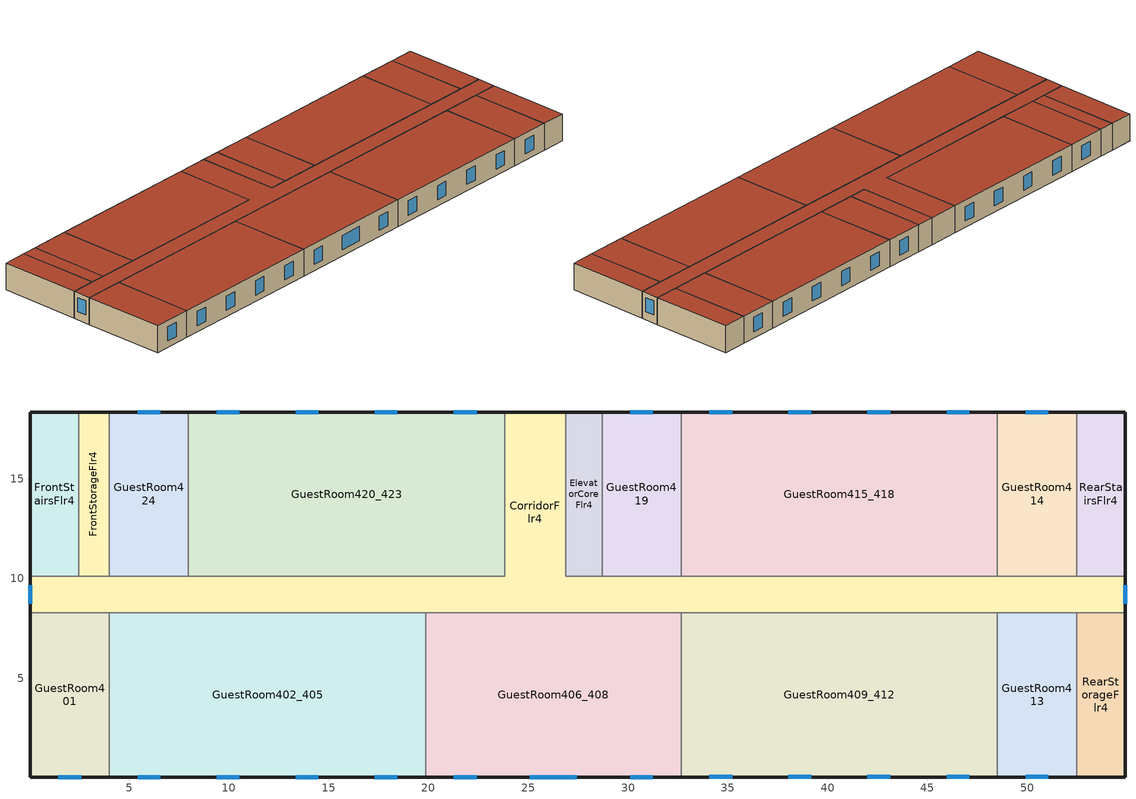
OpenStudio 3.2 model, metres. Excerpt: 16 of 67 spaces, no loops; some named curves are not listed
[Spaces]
GuestRoom413
 floor to GuestRoom313: 52.47,8.28 52.47,0.05 48.51,0.05 48.51,8.28 z8.84
 wall outside: 48.51,0.05 52.47,0.05 z8.84:11.58
 wall to GuestRoom409_412: 48.51,8.28 48.51,0.05 z8.84:11.58
 wall to CorridorFlr4: 52.47,8.28 48.51,8.28 z8.84:11.58
 wall to RearStorageFlr4: 52.47,0.05 52.47,8.28 z8.84:11.58
 window: 49.92,0.05 51.06,0.05 z9.49:10.93
 roof outside: 52.47,0.05 52.47,8.28 48.51,8.28 48.51,0.05 z11.58
GuestRoom415_418
 floor to GuestRoom315_318: 48.51,18.34 48.51,10.11 32.66,10.11 32.66,18.34 z8.84
 wall outside: 48.51,18.34 32.66,18.34 z8.84:11.58
 wall to GuestRoom419: 32.66,18.34 32.66,10.11 z8.84:11.58
 wall to CorridorFlr4: 32.66,10.11 48.51,10.11 z8.84:11.58
 wall to GuestRoom414: 48.51,10.11 48.51,18.34 z8.84:11.58
 window: 47.1,18.34 45.96,18.34 / 39.18,18.34 38.04,18.34 / 43.14,18.34 42,18.34 / 35.21,18.34 34.07,18.34 z9.49:10.93
 roof outside: 48.51,10.11 48.51,18.34 32.66,18.34 32.66,10.11 z11.58
RearStairsFlr4
 floor to RearStairsFlr3: 54.91,18.34 54.91,10.11 52.47,10.11 52.47,18.34 z8.84
 wall outside: 54.91,10.11 54.91,18.34 52.47,18.34 z8.84:11.58
 wall to GuestRoom414: 52.47,18.34 52.47,10.11 z8.84:11.58
 wall to CorridorFlr4: 52.47,10.11 54.91,10.11 z8.84:11.58
 roof outside: 54.91,10.11 54.91,18.34 52.47,18.34 52.47,10.11 z11.58
CorridorFlr4
 floor to CorridorFlr3: 26.87,18.34 26.87,10.11 54.91,10.11 54.91,8.28 0.05,8.28 0.05,10.11 23.82,10.11 23.82,18.34 z8.84
 wall outside: 0.05,10.11 0.05,8.28 / 26.87,18.34 23.82,18.34 / 54.91,8.28 54.91,10.11 z8.84:11.58
 wall to ElevatorCoreFlr4: 28.7,10.11 26.87,10.11 26.87,18.34 z8.84:11.58
 wall to FrontStairsFlr4: 2.49,10.11 0.05,10.11 z8.84:11.58
 wall to GuestRoom420_423: 23.82,18.34 23.82,10.11 7.97,10.11 z8.84:11.58
 wall to GuestRoom406_408: 19.86,8.28 32.66,8.28 z8.84:11.58
 wall to GuestRoom424: 7.97,10.11 4.01,10.11 z8.84:11.58
 wall to GuestRoom402_405: 4.01,8.28 19.86,8.28 z8.84:11.58
 wall to RearStorageFlr4: 52.47,8.28 54.91,8.28 z8.84:11.58
 wall to GuestRoom401: 0.05,8.28 4.01,8.28 z8.84:11.58
 wall to FrontStorageFlr4: 4.01,10.11 2.49,10.11 z8.84:11.58
 wall to GuestRoom414: 52.47,10.11 48.51,10.11 z8.84:11.58
 wall to GuestRoom419: 32.66,10.11 28.7,10.11 z8.84:11.58
 wall to GuestRoom409_412: 32.66,8.28 48.51,8.28 z8.84:11.58
 window: 0.05,9.66 0.05,8.73 / 54.91,8.73 54.91,9.66 z9.68:11.1
 roof outside: 54.91,8.28 54.91,10.11 26.87,10.11 26.87,18.34 23.82,18.34 23.82,10.11 0.05,10.11 0.05,8.28 z11.58
GuestRoom402_405
 floor to GuestRoom302_305: 19.86,8.28 19.86,0.05 4.01,0.05 4.01,8.28 z8.84
 wall outside: 4.01,0.05 19.86,0.05 z8.84:11.58
 wall to GuestRoom406_408: 19.86,0.05 19.86,8.28 z8.84:11.58
 wall to GuestRoom401: 4.01,8.28 4.01,0.05 z8.84:11.58
 window: 5.42,0.05 6.56,0.05 / 13.35,0.05 14.49,0.05 / 9.39,0.05 10.52,0.05 / 17.31,0.05 18.45,0.05 z9.49:10.93
 roof outside: 19.86,0.05 19.86,8.28 4.01,8.28 4.01,0.05 z11.58
GuestRoom401
 floor to GuestRoom301: 4.01,8.28 4.01,0.05 0.05,0.05 0.05,8.28 z8.84
 wall outside: 0.05,8.28 0.05,0.05 4.01,0.05 z8.84:11.58
 window: 1.46,0.05 2.6,0.05 z9.49:10.93
 roof outside: 4.01,0.05 4.01,8.28 0.05,8.28 0.05,0.05 z11.58
RearStorageFlr4
 floor to RearStorageFlr3: 54.91,8.28 54.91,0.05 52.47,0.05 52.47,8.28 z8.84
 wall outside: 52.47,0.05 54.91,0.05 54.91,8.28 z8.84:11.58
 roof outside: 54.91,0.05 54.91,8.28 52.47,8.28 52.47,0.05 z11.58
ElevatorCoreFlr4
 floor to ElevatorCoreFlr3: 28.7,18.34 28.7,10.11 26.87,10.11 26.87,18.34 z8.84
 wall outside: 28.7,18.34 26.87,18.34 z8.84:11.58
 wall to GuestRoom419: 28.7,10.11 28.7,18.34 z8.84:11.58
 roof outside: 28.7,10.11 28.7,18.34 26.87,18.34 26.87,10.11 z11.58
GuestRoom414
 floor to GuestRoom314: 52.47,18.34 52.47,10.11 48.51,10.11 48.51,18.34 z8.84
 wall outside: 52.47,18.34 48.51,18.34 z8.84:11.58
 window: 51.06,18.34 49.92,18.34 z9.49:10.93
 roof outside: 52.47,10.11 52.47,18.34 48.51,18.34 48.51,10.11 z11.58
GuestRoom420_423
 floor to GuestRoom320_323: 23.82,18.34 23.82,10.11 7.97,10.11 7.97,18.34 z8.84
 wall outside: 23.82,18.34 7.97,18.34 z8.84:11.58
 wall to GuestRoom424: 7.97,18.34 7.97,10.11 z8.84:11.58
 window: 22.41,18.34 21.27,18.34 / 18.45,18.34 17.31,18.34 / 10.52,18.34 9.39,18.34 / 14.49,18.34 13.35,18.34 z9.49:10.93
 roof outside: 23.82,10.11 23.82,18.34 7.97,18.34 7.97,10.11 z11.58
GuestRoom424
 floor to GuestRoom324: 7.97,18.34 7.97,10.11 4.01,10.11 4.01,18.34 z8.84
 wall outside: 7.97,18.34 4.01,18.34 z8.84:11.58
 wall to FrontStorageFlr4: 4.01,18.34 4.01,10.11 z8.84:11.58
 window: 6.56,18.34 5.42,18.34 z9.49:10.93
 roof outside: 7.97,10.11 7.97,18.34 4.01,18.34 4.01,10.11 z11.58
GuestRoom406_408
 floor to GuestRoom306_308: 32.66,8.28 32.66,0.05 19.86,0.05 19.86,8.28 z8.84
 wall outside: 19.86,0.05 32.66,0.05 z8.84:11.58
 wall to GuestRoom409_412: 32.66,0.05 32.66,8.28 z8.84:11.58
 window: 21.27,0.05 22.41,0.05 / 25.08,0.05 27.44,0.05 / 30.11,0.05 31.25,0.05 z9.49:10.93
 roof outside: 32.66,0.05 32.66,8.28 19.86,8.28 19.86,0.05 z11.58
GuestRoom419
 floor to GuestRoom319: 32.66,18.34 32.66,10.11 28.7,10.11 28.7,18.34 z8.84
 wall outside: 32.66,18.34 28.7,18.34 z8.84:11.58
 window: 31.25,18.34 30.11,18.34 z9.49:10.93
 roof outside: 32.66,10.11 32.66,18.34 28.7,18.34 28.7,10.11 z11.58
FrontStorageFlr4
 floor to FrontStorageFlr3: 4.01,18.34 4.01,10.11 2.49,10.11 2.49,18.34 z8.84
 wall outside: 4.01,18.34 2.49,18.34 z8.84:11.58
 wall to FrontStairsFlr4: 2.49,18.34 2.49,10.11 z8.84:11.58
 roof outside: 4.01,10.11 4.01,18.34 2.49,18.34 2.49,10.11 z11.58
FrontStairsFlr4
 floor to FrontStairsFlr3: 2.49,18.34 2.49,10.11 0.05,10.11 0.05,18.34 z8.84
 wall outside: 2.49,18.34 0.05,18.34 0.05,10.11 z8.84:11.58
 roof outside: 2.49,10.11 2.49,18.34 0.05,18.34 0.05,10.11 z11.58
GuestRoom409_412
 floor to GuestRoom309_312: 48.51,8.28 48.51,0.05 32.66,0.05 32.66,8.28 z8.84
 wall outside: 32.66,0.05 48.51,0.05 z8.84:11.58
 window: 38.04,0.05 39.18,0.05 / 45.96,0.05 47.1,0.05 / 42,0.05 43.14,0.05 / 34.07,0.05 35.21,0.05 z9.49:10.93
 roof outside: 48.51,0.05 48.51,8.28 32.66,8.28 32.66,0.05 z11.58
[Building]
-SmallHotel-ASHRAE 169-2006-2A created: 2020-01-30 15:07:55 -0700: North Axis {deg}=180; Default Construction Set=90.1-2010 - SmHotel - ASHRAE 169-2006-2A; Standards Number of Stories=4; Standards Number of Above Ground Stories=4; Standards Building Type=SmallHotel
[Site]
Houston Bush Intercontinental_TX_USA: Latitude {deg}=30; Longitude {deg}=-95.37; Time Zone {hr}=-6; Elevation {m}=29; Terrain=Suburbs
[Site:WaterMainsTemperature]
Calculation Method=Correlation; Annual Average Outdoor Air Temperature {C}=20.3167; Maximum Difference In Monthly Average Outdoor Air Temperatures {deltaC}=17.8
[SizingPeriod:DesignDay] Barometric Pressure {Pa}=100977; Sky Clearness=0; Rain Indicator=0; Snow Indicator=0; Day of Month=21; Daylight Saving Time Indicator=0; Humidity Indicating Type=Wetbulb; Dry-Bulb Temperature Range Modifier Type=DefaultMultipliers
Name | Maximum Dry-Bulb Temperature {C} | Daily Dry-Bulb Temperature Range {deltaC} | Humidity Indicating Conditions at Maximum Dry-Bulb | Wind Speed {m/s} | Wind Direction {deg} | Month | Day Type | Solar Model Indicator | ASHRAE Taub | ASHRAE Taud
Houston Bush Intercontinental Ann Htg 99.6% Condns DB | -1.6 | 0 | -1.6 | 2.8 | 0 | 1 | WinterDesignDay | ASHRAEClearSky
Houston Bush Intercontinental Ann Clg .4% Condns DB=>MWB | 36 | 10.1 | 24.8 | 3.5 | 170 | 7 | SummerDesignDay | ASHRAETau | 0.499 | 1.97
[Site:GroundTemperature:BuildingSurface]
20.56, 20.52, 20.65, 20.78, 20.93, 21.04, 21.11, 21.13, 21.1, 21, 20.86, 20.64
[ClimateZones]
Climate Zone Institution Name 1=ASHRAE; Climate Zone Document Name 1=ANSI/ASHRAE Standard 169; Climate Zone Document Year 1=2006; Climate Zone Value 1=2A; Climate Zone Institution Name 2=CEC; Climate Zone Document Name 2=California Climate Zone Descriptions; Climate Zone Document Year 2=1995
[Material:NoMass] Thermal Absorptance=0.9; Solar Absorptance=0.7
Name | Roughness | Thermal Resistance {m2-K/W} | Visible Absorptance
CP02 CARPET PAD | VeryRough | 0.21648 | 0.8
Typical Insulation R-6.78 | Smooth | 1.19347 | 0.7
Typical Carpet Pad | Smooth | 0.21648 | 0.8
Typical Insulation R-5.89 | Smooth | 1.03652 | 0.7
Typical Insulation R-19.72; Typical Insulation R-19.72 3 | Smooth | 3.4722 | 0.7
Typical Insulation R-0.58; Typical Insulation R-0.58 3 | Smooth | 0.101875 | 0.7
Typical Insulation R-8.93; Typical Insulation R-8.93 2 | Smooth | 1.57183 | 0.7
Typical Insulation R-13.45 2 | Smooth | 2.368 | 0.7
[Material]
Name | Roughness | Thickness {m} | Conductivity {W/m-K} | Density {kg/m3} | Specific Heat {J/kg-K} | Thermal Absorptance | Solar Absorptance | Visible Absorptance
4 in. Normalweight Concrete Floor | MediumRough | 0.1016 | 2.31 | 2322 | 832 | 0.9 | 0.7 | 0.7
25mm Stucco | Smooth | 0.0254 | 0.72 | 1856 | 840 | 0.9 | 0.7 | 0.7
5/8 in. Gypsum Board | MediumSmooth | 0.0159 | 0.16 | 800 | 1090 | 0.9 | 0.7 | 0.7
Roof Membrane - Highly Reflective | VeryRough | 0.0095 | 0.16 | 1121.29 | 1460 | 0.75 | 0.45 | 0.7
Metal Roof Surface; F08 Metal surface | Smooth | 0.0008 | 45.28 | 7824 | 500 | 0.9 | 0.7 | 0.7
1/2 in. Gypsum Board | Smooth | 0.0127 | 0.16 | 800 | 1090 | 0.9 | 0.7 | 0.5
6 in. Normalweight Concrete Floor | MediumRough | 0.1524 | 2.31 | 2322 | 832 | 0.9 | 0.7 | 0.7
8 in. Concrete Block Basement Wall | MediumRough | 0.2032 | 1.326 | 1842 | 912 | 0.9 | 0.7 | 0.7
G05 25mm wood | MediumSmooth | 0.0254 | 0.15 | 608 | 1630 | 0.9 | 0.5 | 0.5
[DefaultConstructionSet] Interior Partition Construction=Typical Interior Partition
Name | Default Exterior Surface Constructions | Default Interior Surface Constructions | Default Ground Contact Surface Constructions | Default Exterior SubSurface Constructions | Default Interior SubSurface Constructions
90.1-2010 - SmHotel - ASHRAE 169-2006-2A | Default Surface Constructions 1 | Default Surface Constructions 2 | Default Surface Constructions 3 | Default Sub Surface Constructions 1 | Default Sub Surface Constructions 2
90.1-2010 - SmHotel - ASHRAE 169-2006-2A 3 | Default Surface Constructions 10 | Default Surface Constructions 11 | Default Surface Constructions 12 | Default Sub Surface Constructions 7 | Default Sub Surface Constructions 8
[DefaultSurfaceConstructions]
Name | Floor Construction | Wall Construction | Roof Ceiling Construction
Default Surface Constructions 1 | Typical Insulated Exterior Mass Floor R-9.35 | Typical Insulated Steel Framed Exterior Wall R-8.06 | Typical IEAD Roof - Highly Reflective R-20.83
Default Surface Constructions 2; Default Surface Constructions 11 | int_slab_floor_smallhotel | int_wall_smallhotel | int_slab_ceiling_smallhotel
Default Surface Constructions 3; Default Surface Constructions 12 | Typical Insulated Carpeted 6in Slab Floor | Typical Insulated Basement Mass Wall
Default Surface Constructions 10 | Typical Insulated Exterior Mass Floor R-11.49 2 | Typical Insulated Steel Framed Exterior Wall R-15.63 2 | Typical IEAD Roof - Highly Reflective R-20.83 3
[Construction]
Typical Insulated Exterior Mass Floor R-9.35: Typical Insulation R-6.78, 4 in. Normalweight Concrete Floor, Typical Carpet Pad
Typical Insulated Steel Framed Exterior Wall R-8.06: 25mm Stucco, 5/8 in. Gypsum Board, Typical Insulation R-5.89, 5/8 in. Gypsum Board
Typical IEAD Roof - Highly Reflective R-20.83: Roof Membrane - Highly Reflective, Typical Insulation R-19.72, Metal Roof Surface
int_slab_floor_smallhotel: 4 in. Normalweight Concrete Floor, CP02 CARPET PAD
int_wall_smallhotel: 1/2 in. Gypsum Board, 1/2 in. Gypsum Board
int_slab_ceiling_smallhotel: CP02 CARPET PAD, 4 in. Normalweight Concrete Floor
Typical Insulated Carpeted 6in Slab Floor: 6 in. Normalweight Concrete Floor, Typical Carpet Pad
Typical Insulated Basement Mass Wall: 8 in. Concrete Block Basement Wall
U 0.72 SHGC 0.25 Sgl Ref-B-M Tint 6mm: REF B TINT MID 6MM
Typical Insulated Metal Door R-1.43: F08 Metal surface, Typical Insulation R-0.58
U 0.88 SHGC 0.16 Sgl Ref-A-L Clr 6mm: REF A CLEAR LO 6MM
Typical Overhead Door: Typical Insulation R-8.93
U 1.98 SHGC 0.36 Sgl Ref-B-H Clr 6mm: REF B CLEAR HI 6MM
Typical Interior Window: Clear 3mm
Typical Interior Door; Typical Interior Partition: G05 25mm wood
Typical Insulated Exterior Mass Floor R-11.49 2: Typical Insulation R-8.93 2, 4 in. Normalweight Concrete Floor, Typical Carpet Pad
Typical Insulated Steel Framed Exterior Wall R-15.63 2: 25mm Stucco, 5/8 in. Gypsum Board, Typical Insulation R-13.45 2, 5/8 in. Gypsum Board
Typical IEAD Roof - Highly Reflective R-20.83 3: Roof Membrane - Highly Reflective, Typical Insulation R-19.72 3, Metal Roof Surface
Typical Insulated Metal Door R-1.43 3: F08 Metal surface, Typical Insulation R-0.58 3
U 1.98 SHGC 0.19 Simple Glazing Skylight U-1.98 SHGC 0.27 2: U 1.98 SHGC 0.19 Simple Glazing U-1.23 SHGC 0.27 2
[DefaultSubSurfaceConstructions]
Name | Fixed Window Construction | Operable Window Construction | Door Construction | Glass Door Construction | Overhead Door Construction | Skylight Construction | Tubular Daylight Dome Construction | Tubular Daylight Diffuser Construction
Default Sub Surface Constructions 1 | U 0.72 SHGC 0.25 Sgl Ref-B-M Tint 6mm | U 0.72 SHGC 0.25 Sgl Ref-B-M Tint 6mm | Typical Insulated Metal Door R-1.43 | U 0.88 SHGC 0.16 Sgl Ref-A-L Clr 6mm | Typical Overhead Door | U 1.98 SHGC 0.36 Sgl Ref-B-H Clr 6mm | Typical Interior Window | Typical Interior Window
Default Sub Surface Constructions 2; Default Sub Surface Constructions 8 | Typical Interior Window | Typical Interior Window | Typical Interior Door
Default Sub Surface Constructions 7 | U 0.72 SHGC 0.25 Sgl Ref-B-M Tint 6mm | U 0.72 SHGC 0.25 Sgl Ref-B-M Tint 6mm | Typical Insulated Metal Door R-1.43 3 |  | Typical Overhead Door | U 1.98 SHGC 0.19 Simple Glazing Skylight U-1.98 SHGC 0.27 2 | Typical Interior Window | Typical Interior Window
[WindowMaterial:Glazing] Optical Data Type=SpectralAverage; Infrared Transmittance at Normal Incidence=0; Front Side Infrared Hemispherical Emissivity=0.84; Conductivity {W/m-K}=0.9; Dirt Correction Factor for Solar and Visible Transmittance=1; Solar Diffusing=No
Name | Thickness {m} | Solar Transmittance at Normal Incidence | Front Side Solar Reflectance at Normal Incidence | Back Side Solar Reflectance at Normal Incidence | Visible Transmittance at Normal Incidence | Front Side Visible Reflectance at Normal Incidence | Back Side Visible Reflectance at Normal Incidence | Back Side Infrared Hemispherical Emissivity
REF B TINT MID 6MM | 0.006 | 0.1 | 0.11 | 0.41 | 0.13 | 0.1 | 0.32 | 0.45
REF A CLEAR LO 6MM | 0.006 | 0.066 | 0.341 | 0.493 | 0.08 | 0.41 | 0.37 | 0.4
REF B CLEAR HI 6MM | 0.006 | 0.24 | 0.16 | 0.32 | 0.3 | 0.16 | 0.29 | 0.6
Clear 3mm | 0.003 | 0.837 | 0.075 | 0.075 | 0.898 | 0.081 | 0.081 | 0.84
[WindowMaterial:SimpleGlazingSystem]
U 1.98 SHGC 0.19 Simple Glazing U-1.23 SHGC 0.27 2: U-Factor {W/m2-K}=7; Solar Heat Gain Coefficient=0.27; Visible Transmittance=0.15
[Space] Default Construction Set=90.1-2010 - SmHotel - ASHRAE 169-2006-2A 3; Building Story=BuildingStory4
Name | Space Type | Thermal Zone
GuestRoom424 | SmallHotel GuestRoom4Occ | GuestRoom424 ZN
GuestRoom413 | SmallHotel GuestRoom4Vac | GuestRoom413 ZN
GuestRoom419 | SmallHotel GuestRoom4Occ | GuestRoom419 ZN
GuestRoom402_405 | SmallHotel GuestRoom4Vac | GuestRoom402_405 ZN
GuestRoom420_423 | SmallHotel GuestRoom4Occ | GuestRoom420_423 ZN
GuestRoom415_418 | SmallHotel GuestRoom4Occ | GuestRoom415_418 ZN
RearStairsFlr4 | SmallHotel Stair4 | RearStairsFlr4 ZN
GuestRoom414 | SmallHotel GuestRoom4Vac | GuestRoom414 ZN
CorridorFlr4 | SmallHotel Corridor4 | CorridorFlr4 ZN
GuestRoom406_408 | SmallHotel GuestRoom4Vac | GuestRoom406_408 ZN
GuestRoom401 | SmallHotel GuestRoom4Occ | GuestRoom401 ZN
GuestRoom409_412 | SmallHotel GuestRoom4Occ | GuestRoom409_412 ZN
RearStorageFlr4 | SmallHotel Storage4Rear | RearStorageFlr4 ZN
ElevatorCoreFlr4 | SmallHotel ElevatorCore4 | ElevatorCoreFlr4 ZN
FrontStorageFlr4 | SmallHotel Storage4Front | FrontStorageFlr4 ZN
FrontStairsFlr4 | SmallHotel Stair4 | FrontStairsFlr4 ZN
[BuildingStory]
BuildingStory4
[SpaceType] Standards Building Type=SmallHotel
Name | Default Schedule Set | Design Specification Outdoor Air Object | Standards Space Type
SmallHotel Corridor4 | SmallHotel Corridor4 Schedule Set | SmallHotel Corridor4 Ventilation | Corridor4
SmallHotel ElevatorCore4 | SmallHotel ElevatorCore4 Schedule Set | SmallHotel ElevatorCore4 Ventilation | ElevatorCore4
SmallHotel Stair4 | SmallHotel Stair4 Schedule Set | SmallHotel Stair4 Ventilation | Stair4
SmallHotel Storage4Front | SmallHotel Storage4Front Schedule Set | SmallHotel Storage4Front Ventilation | Storage4Front
SmallHotel Storage4Rear | SmallHotel Storage4Rear Schedule Set | SmallHotel Storage4Rear Ventilation | Storage4Rear
SmallHotel GuestRoom4Occ | SmallHotel GuestRoom4Occ Schedule Set | SmallHotel GuestRoom4Occ Ventilation | GuestRoom4Occ
SmallHotel GuestRoom4Vac | SmallHotel GuestRoom4Vac Schedule Set | SmallHotel GuestRoom4Vac Ventilation | GuestRoom4Vac
[Lights:Definition] Design Level Calculation Method=Watts/Area; Fraction Radiant=0.7; Fraction Visible=0.2
Name | Watts per Space Floor Area {W/m2}
SmallHotel Corridor4 Lights Definition | 8.52502
SmallHotel GuestRoom4Occ Lights Definition; SmallHotel GuestRoom4Vac Lights Definition | 8.07293
SmallHotel Stair4 Lights Definition | 7.4271
SmallHotel Storage4Front Lights Definition; SmallHotel Storage4Rear Lights Definition | 6.78126
[Lights] Fraction Replaceable=1
Name | Lights Definition | Space or SpaceType
SmallHotel Corridor4 Lights | SmallHotel Corridor4 Lights Definition | SmallHotel Corridor4
SmallHotel GuestRoom4Occ Lights | SmallHotel GuestRoom4Occ Lights Definition | SmallHotel GuestRoom4Occ
SmallHotel GuestRoom4Vac Lights | SmallHotel GuestRoom4Vac Lights Definition | SmallHotel GuestRoom4Vac
SmallHotel Stair4 Lights | SmallHotel Stair4 Lights Definition | SmallHotel Stair4
SmallHotel Storage4Front Lights | SmallHotel Storage4Front Lights Definition | SmallHotel Storage4Front
SmallHotel Storage4Rear Lights | SmallHotel Storage4Rear Lights Definition | SmallHotel Storage4Rear
[DesignSpecification:OutdoorAir] Outdoor Air Method=Sum
Name | Outdoor Air Flow per Floor Area {m3/s-m2} | Outdoor Air Flow per Person {m3/s-person}
SmallHotel Corridor4 Ventilation; SmallHotel Stair4 Ventilation | 0.0003048
SmallHotel ElevatorCore4 Ventilation; SmallHotel Storage4Front Ventilation; SmallHotel Storage4Rear Ventilation | 0.0006096
SmallHotel GuestRoom4Occ Ventilation; SmallHotel GuestRoom4Vac Ventilation | 0.0003048 | 0.00235974
[DefaultScheduleSet]
Name | Number of People Schedule | People Activity Level Schedule | Lighting Schedule | Electric Equipment Schedule | Infiltration Schedule
SmallHotel Corridor4 Schedule Set | HotelSmall AlwaysOff | HotelSmall Activity_Sch | HotelSmall BLDG_LIGHT_CORRIDOR_SCH | HotelSmall AlwaysOff | Always On
SmallHotel ElevatorCore4 Schedule Set |  |  | HotelSmall AlwaysOff | HotelSmall BLDG_ELEVATORS | Always On
SmallHotel GuestRoom4Occ Schedule Set | HotelSmall GuestRoom_Occ_Sch | HotelSmall Activity_Sch | HotelSmall BLDG_LIGHT_GUESTROOM_SCH_2010 | HotelSmall GuestRoom_Eqp_Sch_Base | HotelSmall GuestRoom_Infil_Sch
SmallHotel GuestRoom4Vac Schedule Set | HotelSmall AlwaysOff | HotelSmall Activity_Sch | HotelSmall AlwaysOff | HotelSmall AlwaysOff | HotelSmall GuestRoom_Infil_Sch
SmallHotel Stair4 Schedule Set | HotelSmall AlwaysOff | HotelSmall Activity_Sch | HotelSmall BLDG_LIGHT_STAIR_SCH | HotelSmall AlwaysOff | Always On
SmallHotel Storage4Front Schedule Set; SmallHotel Storage4Rear Schedule Set | HotelSmall AlwaysOff | HotelSmall Activity_Sch | HotelSmall BLDG_LIGHT_STORAGE_SCH | HotelSmall AlwaysOff | Always On
[ThermostatSetpoint:DualSetpoint]
Name | Heating Setpoint Temperature Schedule | Cooling Setpoint Temperature Schedule
SmallHotel Corridor4 Thermostat 1; SmallHotel ElevatorCore4 Thermostat 1 | HotelSmall CommonArea_HtgSP_Sch | HotelSmall CommonArea_ClgSP_Sch
SmallHotel Stair4 Thermostat 1; SmallHotel Stair4 Thermostat 2 | HotelSmall SemiHeated_HtgSP_Sch | HotelSmall CommonArea_ClgSP_Sch
SmallHotel Storage4Front Thermostat 1; SmallHotel Storage4Rear Thermostat 1 | HotelSmall SemiHeated_HtgSP_Sch | HotelSmall StorageArea_ClgSP_Sch
SmallHotel GuestRoom4Occ Thermostat 1; SmallHotel GuestRoom4Occ Thermostat 2; SmallHotel GuestRoom4Occ Thermostat 3; SmallHotel GuestRoom4Occ Thermostat 4; SmallHotel GuestRoom4Occ Thermostat 5; SmallHotel GuestRoom4Occ Thermostat 6 | HotelSmall Adva_OccGuestRoom_HtgSP_Sch | HotelSmall Adva_OccGuestRoom_ClgSP_Sch
SmallHotel GuestRoom4Vac Thermostat 1; SmallHotel GuestRoom4Vac Thermostat 2; SmallHotel GuestRoom4Vac Thermostat 3; SmallHotel GuestRoom4Vac Thermostat 4 | HotelSmall VacGuestRoom_HtgSP_Sch | HotelSmall VacGuestRoom_ClgSP_Sch
[ElectricEquipment:Definition] Design Level Calculation Method=Watts/Area; Watts per Space Floor Area {W/m2}=11.8403; Fraction Radiant=0.5
SmallHotel GuestRoom4Occ Elec Equip Definition; SmallHotel GuestRoom4Vac Elec Equip Definition
[ElectricEquipment]
Name | Electric Equipment Definition | Space or SpaceType
SmallHotel GuestRoom4Occ Elec Equip | SmallHotel GuestRoom4Occ Elec Equip Definition | SmallHotel GuestRoom4Occ
SmallHotel GuestRoom4Vac Elec Equip | SmallHotel GuestRoom4Vac Elec Equip Definition | SmallHotel GuestRoom4Vac
[People:Definition] Number of People Calculation Method=People/Area; People per Space Floor Area {person/m2}=0.0459619; Fraction Radiant=0.3
SmallHotel GuestRoom4Occ People Definition; SmallHotel GuestRoom4Vac People Definition
[People] Work Efficiency Schedule=Work Efficiency Schedule; Clothing Insulation Schedule=Clothing Schedule; Air Velocity Schedule=Air Velocity Schedule; Multiplier=1
Name | People Definition | Space or SpaceType
SmallHotel GuestRoom4Occ People | SmallHotel GuestRoom4Occ People Definition | SmallHotel GuestRoom4Occ
SmallHotel GuestRoom4Vac People | SmallHotel GuestRoom4Vac People Definition | SmallHotel GuestRoom4Vac
[SpaceInfiltration:DesignFlowRate] Design Flow Rate Calculation Method=Flow/ExteriorArea; Constant Term Coefficient=0; Temperature Term Coefficient=0; Velocity Term Coefficient=0.224; Velocity Squared Term Coefficient=0
Name | Space or SpaceType | Schedule | Flow per Exterior Surface Area {m3/s-m2}
CorridorFlr4 Infiltration | CorridorFlr4 | Always On | 7.28519e-05
ElevatorCoreFlr4 Infiltration | ElevatorCoreFlr4 | Always On | 0.000142393
FrontStairsFlr4 Infiltration | FrontStairsFlr4 | Always On | 0.000337883
FrontStorageFlr4 Infiltration | FrontStorageFlr4 | Always On | 0.000142393
GuestRoom401 Infiltration | GuestRoom401 | HotelSmall GuestRoom_Infil_Sch | 0.000288388
GuestRoom402_405 Infiltration | GuestRoom402_405 | HotelSmall GuestRoom_Infil_Sch | 0.000142386
GuestRoom406_408 Infiltration | GuestRoom406_408 | HotelSmall GuestRoom_Infil_Sch | 0.000142386
GuestRoom409_412 Infiltration | GuestRoom409_412 | HotelSmall GuestRoom_Infil_Sch | 0.000142386
GuestRoom413 Infiltration | GuestRoom413 | HotelSmall GuestRoom_Infil_Sch | 0.000142386
GuestRoom414 Infiltration | GuestRoom414 | HotelSmall GuestRoom_Infil_Sch | 0.000142393
GuestRoom415_418 Infiltration | GuestRoom415_418 | HotelSmall GuestRoom_Infil_Sch | 0.000142393
GuestRoom419 Infiltration | GuestRoom419 | HotelSmall GuestRoom_Infil_Sch | 0.000142393
GuestRoom420_423 Infiltration | GuestRoom420_423 | HotelSmall GuestRoom_Infil_Sch | 0.000142393
GuestRoom424 Infiltration | GuestRoom424 | HotelSmall GuestRoom_Infil_Sch | 0.000142393
RearStairsFlr4 Infiltration | RearStairsFlr4 | Always On | 0.000337857
RearStorageFlr4 Infiltration | RearStorageFlr4 | Always On | 0.000337855
[ThermalZone] Use Ideal Air Loads=No
Name | Thermostat
CorridorFlr4 ZN | SmallHotel Corridor4 Thermostat 1
ElevatorCoreFlr4 ZN | SmallHotel ElevatorCore4 Thermostat 1
FrontStairsFlr4 ZN | SmallHotel Stair4 Thermostat 1
FrontStorageFlr4 ZN | SmallHotel Storage4Front Thermostat 1
GuestRoom401 ZN | SmallHotel GuestRoom4Occ Thermostat 1
GuestRoom402_405 ZN | SmallHotel GuestRoom4Vac Thermostat 1
GuestRoom406_408 ZN | SmallHotel GuestRoom4Vac Thermostat 2
GuestRoom409_412 ZN | SmallHotel GuestRoom4Occ Thermostat 2
GuestRoom413 ZN | SmallHotel GuestRoom4Vac Thermostat 3
GuestRoom414 ZN | SmallHotel GuestRoom4Vac Thermostat 4
GuestRoom415_418 ZN | SmallHotel GuestRoom4Occ Thermostat 3
GuestRoom419 ZN | SmallHotel GuestRoom4Occ Thermostat 4
GuestRoom420_423 ZN | SmallHotel GuestRoom4Occ Thermostat 5
GuestRoom424 ZN | SmallHotel GuestRoom4Occ Thermostat 6
RearStairsFlr4 ZN | SmallHotel Stair4 Thermostat 2
RearStorageFlr4 ZN | SmallHotel Storage4Rear Thermostat 1
[Sizing:Zone] Zone Cooling Design Supply Air Temperature Input Method=SupplyAirTemperature; Zone Cooling Design Supply Air Temperature Difference {deltaC}=11.11; Zone Heating Design Supply Air Temperature Input Method=SupplyAirTemperature; Zone Heating Design Supply Air Temperature Difference {deltaC}=11.11; Zone Heating Design Supply Air Humidity Ratio {kg-H2O/kg-air}=0.008; Cooling Design Air Flow Method=DesignDay; Heating Design Air Flow Method=DesignDay; Account for Dedicated Outdoor Air System=No; Dedicated Outdoor Air System Control Strategy=NeutralSupplyAir; Dedicated Outdoor Air Low Setpoint Temperature for Design {C}=autosize; Dedicated Outdoor Air High Setpoint Temperature for Design {C}=autosize
Name | Zone Cooling Design Supply Air Temperature {C} | Zone Heating Design Supply Air Temperature {C} | Zone Cooling Design Supply Air Humidity Ratio {kg-H2O/kg-air}
CorridorFlr1 ZN; CorridorFlr2 ZN; CorridorFlr3 ZN; CorridorFlr4 ZN; GuestRoom101 ZN; GuestRoom102 ZN; GuestRoom103 ZN; GuestRoom104 ZN; GuestRoom105 ZN; GuestRoom201 ZN; GuestRoom202_205 ZN; GuestRoom206_208 ZN; GuestRoom209_212 ZN; GuestRoom213 ZN; GuestRoom214 ZN; GuestRoom215_218 ZN; GuestRoom219 ZN; GuestRoom220_223 ZN; GuestRoom224 ZN; GuestRoom301 ZN; GuestRoom302_305 ZN; GuestRoom306_308 ZN; GuestRoom309_312 ZN; GuestRoom313 ZN; GuestRoom314 ZN; GuestRoom315_318 ZN; GuestRoom319 ZN; GuestRoom320_323 ZN; GuestRoom324 ZN; GuestRoom401 ZN; GuestRoom402_405 ZN; GuestRoom406_408 ZN; GuestRoom409_412 ZN; GuestRoom413 ZN; GuestRoom414 ZN; GuestRoom415_418 ZN; GuestRoom419 ZN; GuestRoom420_423 ZN; GuestRoom424 ZN | 13.8889 | 50 | 0.008
ElevatorCoreFlr1 ZN; ElevatorCoreFlr2 ZN; ElevatorCoreFlr3 ZN; ElevatorCoreFlr4 ZN | 14 | 40 | 0.0085
ExerciseCenterFlr1 ZN | 12.7778 | 50 | 0.008
FrontStairsFlr1 ZN; FrontStairsFlr2 ZN; FrontStairsFlr3 ZN; FrontStairsFlr4 ZN; RearStairsFlr1 ZN; RearStairsFlr2 ZN; RearStairsFlr3 ZN; RearStairsFlr4 ZN | 14 | 50 | 0.0085
[Zone equipment]
CorridorFlr1 ZN: CorridorFlr1 ZN PTAC
CorridorFlr2 ZN: CorridorFlr2 ZN PTAC
CorridorFlr3 ZN: CorridorFlr3 ZN PTAC
CorridorFlr4 ZN: CorridorFlr4 ZN PTAC
ElevatorCoreFlr1 ZN: PTAC DX Clg Elec Htg 6
ElevatorCoreFlr2 ZN: PTAC DX Clg Elec Htg 7
ElevatorCoreFlr3 ZN: PTAC DX Clg Elec Htg 8
ElevatorCoreFlr4 ZN: PTAC DX Clg Elec Htg 9
ExerciseCenterFlr1 ZN: PTAC DX Clg Elec Htg 10
FrontStairsFlr1 ZN: PTAC DX Clg Elec Htg 2
FrontStairsFlr2 ZN: PTAC DX Clg Elec Htg 3
FrontStairsFlr3 ZN: PTAC DX Clg Elec Htg 4
FrontStairsFlr4 ZN: PTAC DX Clg Elec Htg 5
GuestRoom101 ZN: GuestRoom101 ZN PTAC
GuestRoom102 ZN: GuestRoom102 ZN PTAC
GuestRoom103 ZN: GuestRoom103 ZN PTAC
GuestRoom104 ZN: GuestRoom104 ZN PTAC
GuestRoom105 ZN: GuestRoom105 ZN PTAC
GuestRoom201 ZN: GuestRoom201 ZN PTAC
GuestRoom202_205 ZN: GuestRoom202_205 ZN PTAC
GuestRoom206_208 ZN: GuestRoom206_208 ZN PTAC
GuestRoom209_212 ZN: GuestRoom209_212 ZN PTAC
GuestRoom213 ZN: GuestRoom213 ZN PTAC
GuestRoom214 ZN: GuestRoom214 ZN PTAC
GuestRoom215_218 ZN: GuestRoom215_218 ZN PTAC
GuestRoom219 ZN: GuestRoom219 ZN PTAC
GuestRoom220_223 ZN: GuestRoom220_223 ZN PTAC
GuestRoom224 ZN: GuestRoom224 ZN PTAC
GuestRoom301 ZN: GuestRoom301 ZN PTAC
GuestRoom302_305 ZN: GuestRoom302_305 ZN PTAC
GuestRoom306_308 ZN: GuestRoom306_308 ZN PTAC
GuestRoom309_312 ZN: GuestRoom309_312 ZN PTAC
GuestRoom313 ZN: GuestRoom313 ZN PTAC
GuestRoom314 ZN: GuestRoom314 ZN PTAC
GuestRoom315_318 ZN: GuestRoom315_318 ZN PTAC
GuestRoom319 ZN: GuestRoom319 ZN PTAC
GuestRoom320_323 ZN: GuestRoom320_323 ZN PTAC
GuestRoom324 ZN: GuestRoom324 ZN PTAC
GuestRoom401 ZN: GuestRoom401 ZN PTAC
GuestRoom402_405 ZN: GuestRoom402_405 ZN PTAC
GuestRoom406_408 ZN: GuestRoom406_408 ZN PTAC
GuestRoom409_412 ZN: GuestRoom409_412 ZN PTAC
GuestRoom413 ZN: GuestRoom413 ZN PTAC
GuestRoom414 ZN: GuestRoom414 ZN PTAC
GuestRoom415_418 ZN: GuestRoom415_418 ZN PTAC
GuestRoom419 ZN: GuestRoom419 ZN PTAC
GuestRoom420_423 ZN: GuestRoom420_423 ZN PTAC
GuestRoom424 ZN: GuestRoom424 ZN PTAC
RearStairsFlr1 ZN: RearStairsFlr1 ZN Unit Heater
RearStairsFlr2 ZN: RearStairsFlr2 ZN Unit Heater
RearStairsFlr3 ZN: RearStairsFlr3 ZN Unit Heater
RearStairsFlr4 ZN: RearStairsFlr4 ZN Unit Heater
[Fan:ConstantVolume] Maximum Flow Rate {m3/s}=AutoSize
Name | Availability Schedule | Fan Total Efficiency | Pressure Rise {Pa} | Motor Efficiency | Motor In Airstream Fraction
GuestRoom101 ZN PTAC Fan; GuestRoom102 ZN PTAC Fan; GuestRoom103 ZN PTAC Fan; GuestRoom104 ZN PTAC Fan; GuestRoom105 ZN PTAC Fan; GuestRoom201 ZN PTAC Fan; GuestRoom202_205 ZN PTAC Fan; GuestRoom206_208 ZN PTAC Fan; GuestRoom209_212 ZN PTAC Fan; GuestRoom213 ZN PTAC Fan; GuestRoom214 ZN PTAC Fan; GuestRoom215_218 ZN PTAC Fan; GuestRoom219 ZN PTAC Fan; GuestRoom220_223 ZN PTAC Fan; GuestRoom224 ZN PTAC Fan; GuestRoom301 ZN PTAC Fan; GuestRoom302_305 ZN PTAC Fan; GuestRoom306_308 ZN PTAC Fan; GuestRoom309_312 ZN PTAC Fan; GuestRoom313 ZN PTAC Fan; GuestRoom314 ZN PTAC Fan; GuestRoom315_318 ZN PTAC Fan; GuestRoom319 ZN PTAC Fan; GuestRoom320_323 ZN PTAC Fan; GuestRoom324 ZN PTAC Fan; GuestRoom401 ZN PTAC Fan; GuestRoom402_405 ZN PTAC Fan; GuestRoom406_408 ZN PTAC Fan; GuestRoom409_412 ZN PTAC Fan; GuestRoom413 ZN PTAC Fan; GuestRoom414 ZN PTAC Fan; GuestRoom415_418 ZN PTAC Fan; GuestRoom419 ZN PTAC Fan; GuestRoom420_423 ZN PTAC Fan; GuestRoom424 ZN PTAC Fan; CorridorFlr1 ZN PTAC Fan; CorridorFlr2 ZN PTAC Fan; CorridorFlr3 ZN PTAC Fan; CorridorFlr4 ZN PTAC Fan | Always On Discrete | 0.1595 | 331.288 | 0.29 | 1
RearStairsFlr1 ZN UnitHeater Fan; RearStairsFlr2 ZN UnitHeater Fan; RearStairsFlr3 ZN UnitHeater Fan; RearStairsFlr4 ZN UnitHeater Fan | Always On | 0.55575 | 49.8178 | 0.855 | 1
Elec PTAC Fan 2; Elec PTAC Fan 3; Elec PTAC Fan 4; Elec PTAC Fan 5; Elec PTAC Fan 6; Elec PTAC Fan 7; Elec PTAC Fan 8; Elec PTAC Fan 9; Elec PTAC Fan 10 | Always On Discrete hvac_library |  | 250
[Coil:Heating:Electric]
Name | Availability Schedule | Efficiency
GuestRoom101 ZN PTAC Electric Htg Coil; GuestRoom102 ZN PTAC Electric Htg Coil; GuestRoom103 ZN PTAC Electric Htg Coil; GuestRoom104 ZN PTAC Electric Htg Coil; GuestRoom105 ZN PTAC Electric Htg Coil; GuestRoom201 ZN PTAC Electric Htg Coil; GuestRoom202_205 ZN PTAC Electric Htg Coil; GuestRoom206_208 ZN PTAC Electric Htg Coil; GuestRoom209_212 ZN PTAC Electric Htg Coil; GuestRoom213 ZN PTAC Electric Htg Coil; GuestRoom214 ZN PTAC Electric Htg Coil; GuestRoom215_218 ZN PTAC Electric Htg Coil; GuestRoom219 ZN PTAC Electric Htg Coil; GuestRoom220_223 ZN PTAC Electric Htg Coil; GuestRoom224 ZN PTAC Electric Htg Coil; GuestRoom301 ZN PTAC Electric Htg Coil; GuestRoom302_305 ZN PTAC Electric Htg Coil; GuestRoom306_308 ZN PTAC Electric Htg Coil; GuestRoom309_312 ZN PTAC Electric Htg Coil; GuestRoom313 ZN PTAC Electric Htg Coil; GuestRoom314 ZN PTAC Electric Htg Coil; GuestRoom315_318 ZN PTAC Electric Htg Coil; GuestRoom319 ZN PTAC Electric Htg Coil; GuestRoom320_323 ZN PTAC Electric Htg Coil; GuestRoom324 ZN PTAC Electric Htg Coil; GuestRoom401 ZN PTAC Electric Htg Coil; GuestRoom402_405 ZN PTAC Electric Htg Coil; GuestRoom406_408 ZN PTAC Electric Htg Coil; GuestRoom409_412 ZN PTAC Electric Htg Coil; GuestRoom413 ZN PTAC Electric Htg Coil; GuestRoom414 ZN PTAC Electric Htg Coil; GuestRoom415_418 ZN PTAC Electric Htg Coil; GuestRoom419 ZN PTAC Electric Htg Coil; GuestRoom420_423 ZN PTAC Electric Htg Coil; GuestRoom424 ZN PTAC Electric Htg Coil; CorridorFlr1 ZN PTAC Electric Htg Coil; CorridorFlr2 ZN PTAC Electric Htg Coil; CorridorFlr3 ZN PTAC Electric Htg Coil; CorridorFlr4 ZN PTAC Electric Htg Coil | Always On Discrete | 1
RearStairsFlr1 ZN UnitHeater Electric Htg Coil; RearStairsFlr2 ZN UnitHeater Electric Htg Coil; RearStairsFlr3 ZN UnitHeater Electric Htg Coil; RearStairsFlr4 ZN UnitHeater Electric Htg Coil | Always On | 1
PTAC Elec Htg Coil 2; PTAC Elec Htg Coil 3; PTAC Elec Htg Coil 4; PTAC Elec Htg Coil 5; PTAC Elec Htg Coil 6; PTAC Elec Htg Coil 7; PTAC Elec Htg Coil 8; PTAC Elec Htg Coil 9; PTAC Elec Htg Coil 10 | Always On Discrete hvac_library
[Coil:Cooling:DX:SingleSpeed] Availability Schedule=Always On Discrete; Rated Sensible Heat Ratio=autosize; Rated Evaporator Fan Power Per Volume Flow Rate {W/(m3/s)}=773.3; Total Cooling Capacity Function of Temperature Curve=PSZ-Fine Storage DX Coil Cap-FT; Total Cooling Capacity Function of Flow Fraction Curve=DX Coil Cap-FF; Energy Input Ratio Function of Temperature Curve=PSZ-AC DX Coil EIR-FT; Energy Input Ratio Function of Flow Fraction Curve=Split DX Coil EIR-FF; Part Load Fraction Correlation Curve=HPACCOOLPLFFPLR; Minimum Outdoor Dry-Bulb Temperature for Compressor Operation {C}=-25; Condenser Type=AirCooled; Evaporative Condenser Effectiveness=0; Evaporative Condenser Air Flow Rate {m3/s}=Autosize; Evaporative Condenser Pump Rated Power Consumption {W}=Autosize; Crankcase Heater Capacity {W}=0; Maximum Outdoor Dry-Bulb Temperature for Crankcase Heater Operation {C}=0; Basin Heater Capacity {W/K}=0; Basin Heater Setpoint Temperature {C}=10
Name | Rated Total Cooling Capacity {W} | Rated COP {W/W} | Rated Air Flow Rate {m3/s}
GuestRoom101 ZN PTAC 1spd DX AC Clg Coil 3kBtu/hr 11.7EER; GuestRoom102 ZN PTAC 1spd DX AC Clg Coil 2kBtu/hr 11.7EER; GuestRoom201 ZN PTAC 1spd DX AC Clg Coil 5kBtu/hr 11.7EER; GuestRoom301 ZN PTAC 1spd DX AC Clg Coil 4kBtu/hr 11.7EER; GuestRoom313 ZN PTAC 1spd DX AC Clg Coil 3kBtu/hr 11.7EER; GuestRoom319 ZN PTAC 1spd DX AC Clg Coil 5kBtu/hr 11.7EER; GuestRoom324 ZN PTAC 1spd DX AC Clg Coil 4kBtu/hr 11.7EER; GuestRoom413 ZN PTAC 1spd DX AC Clg Coil 5kBtu/hr 11.7EER; GuestRoom414 ZN PTAC 1spd DX AC Clg Coil 5kBtu/hr 11.7EER | autosize | 4.0319 | autosize
GuestRoom103 ZN PTAC 1spd DX AC Clg Coil 10kBtu/hr 10.9EER | autosize | 3.7527 | autosize
GuestRoom104 ZN PTAC 1spd DX AC Clg Coil 10kBtu/hr 10.9EER | autosize | 3.76333 | autosize
GuestRoom105 ZN PTAC 1spd DX AC Clg Coil 12kBtu/hr 10.1EER | autosize | 3.49235 | autosize
GuestRoom202_205 ZN PTAC 1spd DX AC Clg Coil 36kBtu/hr 9.3EER; GuestRoom206_208 ZN PTAC 1spd DX AC Clg Coil 29kBtu/hr 9.3EER; GuestRoom209_212 ZN PTAC 1spd DX AC Clg Coil 32kBtu/hr 9.3EER; GuestRoom215_218 ZN PTAC 1spd DX AC Clg Coil 47kBtu/hr 9.3EER; GuestRoom219 ZN PTAC 1spd DX AC Clg Coil 42kBtu/hr 9.3EER; GuestRoom220_223 ZN PTAC 1spd DX AC Clg Coil 35kBtu/hr 9.3EER; GuestRoom309_312 ZN PTAC 1spd DX AC Clg Coil 32kBtu/hr 9.3EER; GuestRoom315_318 ZN PTAC 1spd DX AC Clg Coil 40kBtu/hr 9.3EER; GuestRoom320_323 ZN PTAC 1spd DX AC Clg Coil 33kBtu/hr 9.3EER; GuestRoom402_405 ZN PTAC 1spd DX AC Clg Coil 15kBtu/hr 9.3EER; GuestRoom409_412 ZN PTAC 1spd DX AC Clg Coil 39kBtu/hr 9.3EER; GuestRoom415_418 ZN PTAC 1spd DX AC Clg Coil 42kBtu/hr 9.3EER; GuestRoom420_423 ZN PTAC 1spd DX AC Clg Coil 41kBtu/hr 9.3EER; CorridorFlr2 ZN PTAC 1spd DX AC Clg Coil 18kBtu/hr 9.3EER; CorridorFlr4 ZN PTAC 1spd DX AC Clg Coil 16kBtu/hr 9.3EER | autosize | 3.23281 | autosize
GuestRoom213 ZN PTAC 1spd DX AC Clg Coil 10kBtu/hr 10.9EER | autosize | 3.74937 | autosize
GuestRoom214 ZN PTAC 1spd DX AC Clg Coil 11kBtu/hr 10.6EER | autosize | 3.666 | autosize
GuestRoom224 ZN PTAC 1spd DX AC Clg Coil 10kBtu/hr 10.7EER | autosize | 3.69083 | autosize
GuestRoom302_305 ZN PTAC 1spd DX AC Clg Coil 10kBtu/hr 10.8EER | autosize | 3.73756 | autosize
GuestRoom306_308 ZN PTAC 1spd DX AC Clg Coil 9kBtu/hr 11.2EER | autosize | 3.87765 | autosize
GuestRoom314 ZN PTAC 1spd DX AC Clg Coil 10kBtu/hr 10.8EER | autosize | 3.71883 | autosize
GuestRoom401 ZN PTAC 1spd DX AC Clg Coil 13kBtu/hr 10.0EER | autosize | 3.48047 | autosize
GuestRoom406_408 ZN PTAC 1spd DX AC Clg Coil 13kBtu/hr 9.9EER | autosize | 3.44115 | autosize
GuestRoom419 ZN PTAC 1spd DX AC Clg Coil 12kBtu/hr 10.3EER | autosize | 3.55442 | autosize
GuestRoom424 ZN PTAC 1spd DX AC Clg Coil 12kBtu/hr 10.2EER | autosize | 3.52446 | autosize
CorridorFlr1 ZN PTAC 1spd DX AC Clg Coil 9kBtu/hr 11.1EER | Autosize | 3.832 | Autosize
CorridorFlr3 ZN PTAC 1spd DX AC Clg Coil 12kBtu/hr 10.1EER | autosize | 3.51039 | autosize
[Exterior:Lights:Definition]
NonDimming Exterior Lights Def: Design Level {W}=4188
[Exterior:Lights]
NonDimming Exterior Lights Def: Exterior Lights Definition=NonDimming Exterior Lights Def; Schedule=HotelSmall Exterior_Lgt_ALWAYS_ON; Control Option=AstronomicalClock
[Schedule:Ruleset]
Name | Default Day Schedule | Summer Design Day Schedule | Winter Design Day Schedule
HotelSmall AlwaysOff | HotelSmall AlwaysOff Default | HotelSmall AlwaysOff Summer Design Day | HotelSmall AlwaysOff Winter Design Day
HotelSmall Activity_Sch | HotelSmall Activity_Sch Default | HotelSmall Activity_Sch Summer Design Day | HotelSmall Activity_Sch Winter Design Day
HotelSmall BLDG_LIGHT_CORRIDOR_SCH | HotelSmall BLDG_LIGHT_CORRIDOR_SCH Default | HotelSmall BLDG_LIGHT_CORRIDOR_SCH Summer Design Day | HotelSmall BLDG_LIGHT_CORRIDOR_SCH Winter Design Day
Always On | Always On Default
HotelSmall CommonArea_HtgSP_Sch | HotelSmall CommonArea_HtgSP_Sch Default | HotelSmall CommonArea_HtgSP_Sch Summer Design Day | HotelSmall CommonArea_HtgSP_Sch Winter Design Day
HotelSmall CommonArea_ClgSP_Sch | HotelSmall CommonArea_ClgSP_Sch Default | HotelSmall CommonArea_ClgSP_Sch Summer Design Day | HotelSmall CommonArea_ClgSP_Sch Winter Design Day
HotelSmall BLDG_ELEVATORS | HotelSmall BLDG_ELEVATORS Default | HotelSmall BLDG_ELEVATORS Summer Design Day | HotelSmall BLDG_ELEVATORS Winter Design Day
Clothing Schedule | Clothing Schedule Default Winter Clothes
Air Velocity Schedule | Air Velocity Schedule Default
Work Efficiency Schedule | Work Efficiency Schedule Default
HotelSmall GuestRoom_Occ_Sch | HotelSmall GuestRoom_Occ_Sch Default | HotelSmall GuestRoom_Occ_Sch Summer Design Day | HotelSmall GuestRoom_Occ_Sch Winter Design Day
HotelSmall BLDG_LIGHT_GUESTROOM_SCH_2010 | HotelSmall BLDG_LIGHT_GUESTROOM_SCH_2010 Default | HotelSmall BLDG_LIGHT_GUESTROOM_SCH_2010 Summer Design Day | HotelSmall BLDG_LIGHT_GUESTROOM_SCH_2010 Winter Design Day
HotelSmall GuestRoom_Eqp_Sch_Base | HotelSmall GuestRoom_Eqp_Sch_Base Default | HotelSmall GuestRoom_Eqp_Sch_Base Summer Design Day | HotelSmall GuestRoom_Eqp_Sch_Base Winter Design Day
HotelSmall GuestRoom_Infil_Sch | HotelSmall GuestRoom_Infil_Sch Default | HotelSmall GuestRoom_Infil_Sch Summer Design Day | HotelSmall GuestRoom_Infil_Sch Winter Design Day
HotelSmall Adva_OccGuestRoom_HtgSP_Sch | HotelSmall Adva_OccGuestRoom_HtgSP_Sch Default | HotelSmall Adva_OccGuestRoom_HtgSP_Sch Summer Design Day | HotelSmall Adva_OccGuestRoom_HtgSP_Sch Winter Design Day
HotelSmall Adva_OccGuestRoom_ClgSP_Sch | HotelSmall Adva_OccGuestRoom_ClgSP_Sch Default | HotelSmall Adva_OccGuestRoom_ClgSP_Sch Summer Design Day | HotelSmall Adva_OccGuestRoom_ClgSP_Sch Winter Design Day
HotelSmall VacGuestRoom_HtgSP_Sch | HotelSmall VacGuestRoom_HtgSP_Sch Default | HotelSmall VacGuestRoom_HtgSP_Sch Summer Design Day | HotelSmall VacGuestRoom_HtgSP_Sch Winter Design Day
HotelSmall VacGuestRoom_ClgSP_Sch | HotelSmall VacGuestRoom_ClgSP_Sch Default | HotelSmall VacGuestRoom_ClgSP_Sch Summer Design Day | HotelSmall VacGuestRoom_ClgSP_Sch Winter Design Day
HotelSmall SemiHeated_HtgSP_Sch | HotelSmall SemiHeated_HtgSP_Sch Default | HotelSmall SemiHeated_HtgSP_Sch Summer Design Day | HotelSmall SemiHeated_HtgSP_Sch Winter Design Day
HotelSmall BLDG_LIGHT_STAIR_SCH | HotelSmall BLDG_LIGHT_STAIR_SCH Default | HotelSmall BLDG_LIGHT_STAIR_SCH Summer Design Day | HotelSmall BLDG_LIGHT_STAIR_SCH Winter Design Day
HotelSmall BLDG_LIGHT_STORAGE_SCH | HotelSmall BLDG_LIGHT_STORAGE_SCH Default | HotelSmall BLDG_LIGHT_STORAGE_SCH Summer Design Day | HotelSmall BLDG_LIGHT_STORAGE_SCH Winter Design Day
HotelSmall Exterior_Lgt_ALWAYS_ON | HotelSmall Exterior_Lgt_ALWAYS_ON Default | HotelSmall Exterior_Lgt_ALWAYS_ON Summer Design Day | HotelSmall Exterior_Lgt_ALWAYS_ON Winter Design Day
HotelSmall StorageArea_ClgSP_Sch | HotelSmall CommonArea_ClgSP_Sch Default 1 | HotelSmall CommonArea_ClgSP_Sch Summer Design Day 1 | HotelSmall CommonArea_ClgSP_Sch Winter Design Day 1
[Schedule:Day]
HotelSmall AlwaysOff Default; HotelSmall AlwaysOff Winter Design Day; HotelSmall AlwaysOff Summer Design Day; Work Efficiency Schedule Default; HotelSmall GuestRoom_Occ_Sch Winter Design Day; HotelSmall BLDG_LIGHT_GUESTROOM_SCH_2010 Winter Design Day; HotelSmall GuestRoom_Eqp_Sch_Base Winter Design Day; HotelSmall GuestRoom_Infil_Sch Winter Design Day; HotelSmall BLDG_LIGHT_STORAGE_SCH Winter Design Day: 24, 0, 0
HotelSmall Activity_Sch Default; HotelSmall Activity_Sch Winter Design Day; HotelSmall Activity_Sch Summer Design Day: 24, 0, 132
HotelSmall BLDG_LIGHT_CORRIDOR_SCH Default; HotelSmall BLDG_LIGHT_CORRIDOR_SCH Winter Design Day; HotelSmall BLDG_LIGHT_CORRIDOR_SCH Summer Design Day; Always On Default; Clothing Schedule Default Winter Clothes; HotelSmall GuestRoom_Occ_Sch Summer Design Day; HotelSmall BLDG_LIGHT_GUESTROOM_SCH_2010 Summer Design Day; HotelSmall GuestRoom_Eqp_Sch_Base Summer Design Day; HotelSmall GuestRoom_Infil_Sch Summer Design Day; HotelSmall BLDG_LIGHT_STORAGE_SCH Summer Design Day; HotelSmall Exterior_Lgt_ALWAYS_ON Default; HotelSmall Exterior_Lgt_ALWAYS_ON Winter Design Day; HotelSmall Exterior_Lgt_ALWAYS_ON Summer Design Day: 24, 0, 1
HotelSmall CommonArea_HtgSP_Sch Default; HotelSmall CommonArea_HtgSP_Sch Winter Design Day; HotelSmall CommonArea_HtgSP_Sch Summer Design Day; HotelSmall Adva_OccGuestRoom_HtgSP_Sch Winter Design Day; HotelSmall Adva_OccGuestRoom_HtgSP_Sch Summer Design Day; HotelSmall Adva_OccGuestRoom_ClgSP_Sch Winter Design Day; HotelSmall Adva_OccGuestRoom_ClgSP_Sch Summer Design Day: 24, 0, 21.111
HotelSmall CommonArea_ClgSP_Sch Default; HotelSmall CommonArea_ClgSP_Sch Winter Design Day; HotelSmall CommonArea_ClgSP_Sch Summer Design Day; HotelSmall CommonArea_ClgSP_Sch Summer Design Day 1; HotelSmall CommonArea_ClgSP_Sch Winter Design Day 1: 24, 0, 23.889
HotelSmall BLDG_ELEVATORS Default: 4, 0, 0.05, 5, 0, 0.1, 6, 0, 0.2, 7, 0, 0.4, 9, 0, 0.5, 10, 0, 0.35, 16, 0, 0.15, 17, 0, 0.35, 19, 0, 0.5, 21, 0, 0.4, 22, 0, 0.3, 23, 0, 0.2, 24, 0, 0.1
HotelSmall BLDG_ELEVATORS Summer Design Day; Clothing Schedule Summer Clothes: 24, 0, 0.5
HotelSmall BLDG_ELEVATORS Winter Design Day: 24, 0, 0.05
Air Velocity Schedule Default: 24, 0, 0.2
HotelSmall GuestRoom_Occ_Sch Default: 6, 0, 1, 7, 0, 0.77, 9, 0, 0.53, 17, 0, 0.3, 18, 0, 0.53, 19, 0, 0.54, 21, 0, 0.65, 24, 0, 0.77
HotelSmall GuestRoom_Occ_Sch Wkdy Day: 6, 0, 1, 7, 0, 0.77, 9, 0, 0.43, 15, 0, 0.2, 16, 0, 0.31, 19, 0, 0.54, 21, 0, 0.77, 22, 0, 0.89, 24, 0, 1
HotelSmall BLDG_LIGHT_GUESTROOM_SCH_2010 Default: 2, 0, 0.2197, 6, 0, 0.0945, 8, 0, 0.3852, 9, 0, 0.5259, 10, 0, 0.444267, 11, 0, 0.302158, 17, 0, 0.2432, 18, 0, 0.253275, 19, 0, 0.7973, 22, 0, 0.939, 23, 0, 0.7973, 24, 0, 0.3852
HotelSmall BLDG_LIGHT_GUESTROOM_SCH_2010 Wkdy Day: 1, 0, 0.1859, 2, 0, 0.1452, 5, 0, 0.0945, 6, 0, 0.1859, 7, 0, 0.4121, 8, 0, 0.5259, 10, 0, 0.4121, 16, 0, 0.2087, 17, 0, 0.21304, 18, 0, 0.2149, 19, 0, 0.6297, 20, 0, 0.8342, 21, 0, 0.938, 22, 0, 0.8342, 23, 0, 0.6297, 24, 0, 0.3083
HotelSmall GuestRoom_Eqp_Sch_Base Default: 6, 0, 0.11, 7, 0, 0.3, 8, 0, 0.62, 9, 0, 0.9, 10, 0, 0.62, 17, 0, 0.29, 18, 0, 0.43, 19, 0, 0.51, 20, 0, 0.49, 21, 0, 0.66, 22, 0, 0.7, 23, 0, 0.35, 24, 0, 0.11
HotelSmall GuestRoom_Eqp_Sch_Base Wkdy Day: 6, 0, 0.11, 7, 0, 0.62, 8, 0, 0.9, 10, 0, 0.43, 17, 0, 0.26, 19, 0, 0.51, 20, 0, 0.49, 21, 0, 0.66, 22, 0, 0.7, 23, 0, 0.35, 24, 0, 0.11
HotelSmall GuestRoom_Infil_Sch Default: 24, 0, 0.25
HotelSmall Adva_OccGuestRoom_HtgSP_Sch Default: 9, 0, 21.111, 16, 0, 18.889, 24, 0, 21.111
HotelSmall Adva_OccGuestRoom_ClgSP_Sch Default: 9, 0, 21.111, 16, 0, 23.333, 24, 0, 21.111
HotelSmall VacGuestRoom_HtgSP_Sch Default; HotelSmall VacGuestRoom_HtgSP_Sch Winter Design Day; HotelSmall VacGuestRoom_HtgSP_Sch Summer Design Day: 24, 0, 18.889
HotelSmall VacGuestRoom_ClgSP_Sch Default; HotelSmall VacGuestRoom_ClgSP_Sch Winter Design Day; HotelSmall VacGuestRoom_ClgSP_Sch Summer Design Day: 24, 0, 23.333
HotelSmall SemiHeated_HtgSP_Sch Default; HotelSmall SemiHeated_HtgSP_Sch Winter Design Day; HotelSmall SemiHeated_HtgSP_Sch Summer Design Day: 24, 0, 7.2
HotelSmall BLDG_LIGHT_STAIR_SCH Default; HotelSmall BLDG_LIGHT_STAIR_SCH Winter Design Day; HotelSmall BLDG_LIGHT_STAIR_SCH Summer Design Day: 24, 0, 0.55
HotelSmall BLDG_LIGHT_STORAGE_SCH Default; HotelSmall BLDG_LIGHT_STORAGE_SCH Default|Wkdy Day: 7, 0, 0.05418, 8, 0, 0.10836, 18, 0, 0.21672, 22, 0, 0.10836, 24, 0, 0.05418
HotelSmall CommonArea_ClgSP_Sch Default 1: 24, 0, 25.5
[Schedule:Rule] Rule Order=0; Date Specification Type=DateRange; Start Day=1
Name | Schedule Ruleset | Day Schedule | Start Month | End Month | End Day | Apply Monday | Apply Tuesday | Apply Wednesday | Apply Thursday | Apply Friday
Schedule Rule 1 | Clothing Schedule | Clothing Schedule Summer Clothes | 5 | 9 | 30
Schedule Rule 3 | HotelSmall GuestRoom_Occ_Sch | HotelSmall GuestRoom_Occ_Sch Wkdy Day | 1 | 12 | 31 | Yes | Yes | Yes | Yes | Yes
Schedule Rule 4 | HotelSmall BLDG_LIGHT_GUESTROOM_SCH_2010 | HotelSmall BLDG_LIGHT_GUESTROOM_SCH_2010 Wkdy Day | 1 | 12 | 31 | Yes | Yes | Yes | Yes | Yes
Schedule Rule 5 | HotelSmall GuestRoom_Eqp_Sch_Base | HotelSmall GuestRoom_Eqp_Sch_Base Wkdy Day | 1 | 12 | 31 | Yes | Yes | Yes | Yes | Yes
Schedule Rule 13 | HotelSmall BLDG_LIGHT_STORAGE_SCH | HotelSmall BLDG_LIGHT_STORAGE_SCH Default|Wkdy Day | 1 | 12 | 31 | Yes | Yes | Yes | Yes | Yes
